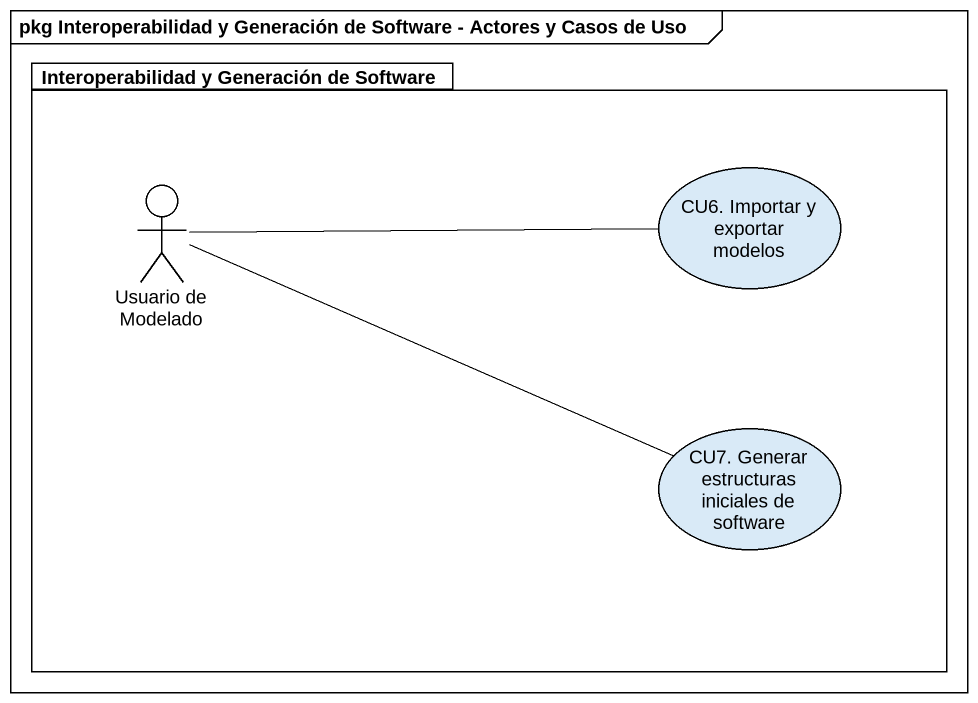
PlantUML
@startuml
mainframe pkg Interoperabilidad y Generación de Software - Actores y Casos de Uso
package "Interoperabilidad y Generación de Software" as Interoperabilidad_y {
  actor "Usuario de Modelado" as Usuario_de_Modelado
  usecase "CU6. Importar y exportar modelos" as CU6_Importar_y_exportar
  usecase "CU7. Generar estructuras iniciales de software" as CU7_Generar_estructuras
}
Usuario_de_Modelado -right- CU6_Importar_y_exportar
Usuario_de_Modelado -right- CU7_Generar_estructuras
@enduml
